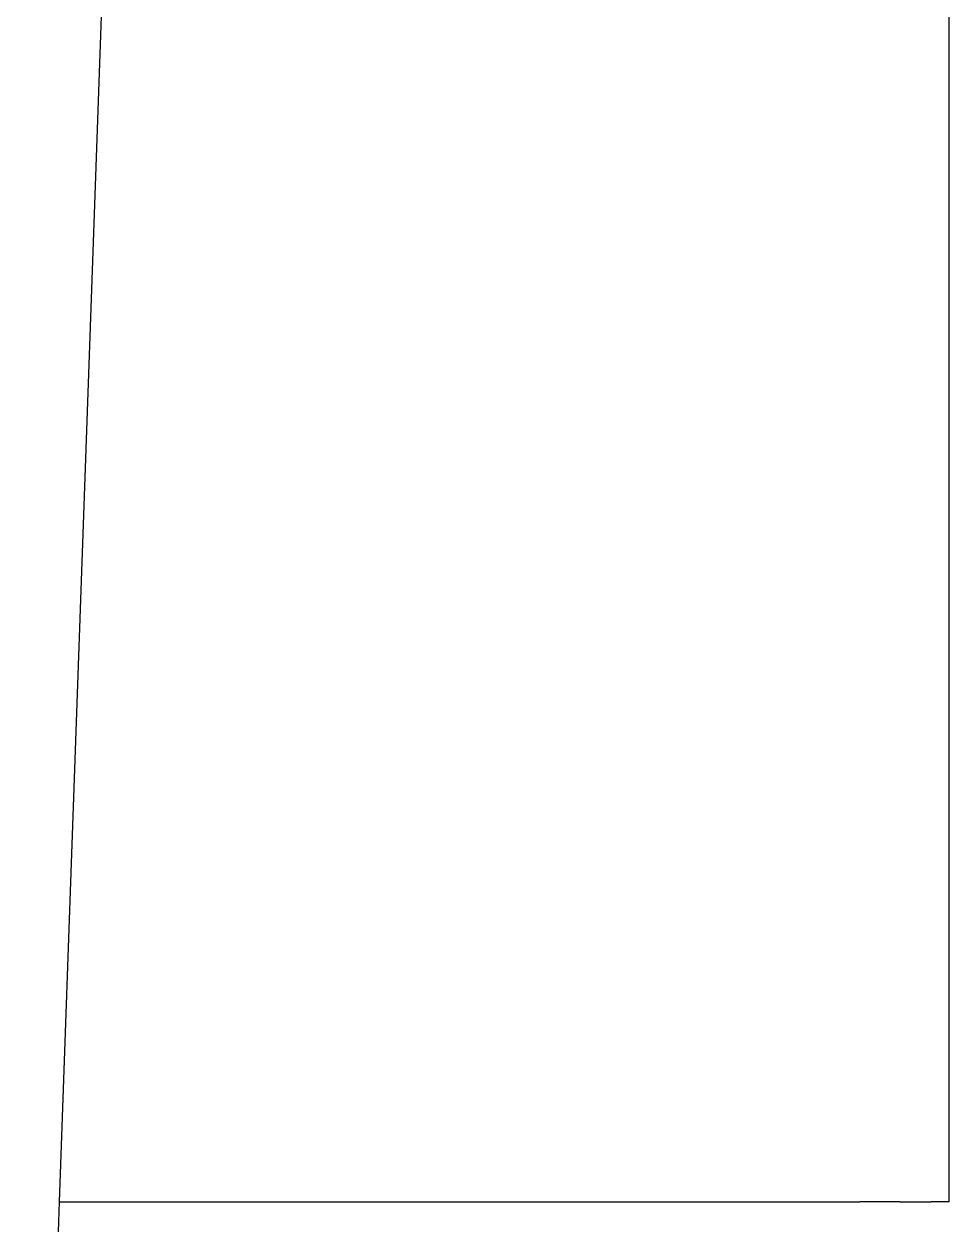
# Model space of a CAD drawing. Header units: millimetres. Extents: x 243 to 2849, y 203 to 3454.
# Drawn here: x 1621 to 1706, y 1676 to 1786.4 of the extents above; entities that cross this region are included whole.
import ezdxf

# ---------------------------------------------------------------- set-up
doc = ezdxf.new("R2010")
doc.units = ezdxf.units.MM

msp = doc.modelspace()

# ---------------------------------------------------------------- linework, layer by layer
for p, q in [((1624.26, 1678.16), (1647.01, 2320.16)), ((1706, 1678.16), (1706, 2320.16)), ((1621, 1586.16), (1624.26, 1678.16)), ((1624.26, 1678.16), (1696, 1678.16)), ((1696, 1678.16), (1697.82, 1678.16)), ((1699.68, 1678.16), (1697.82, 1678.16)), ((1701.47, 1678.16), (1699.68, 1678.16)), ((1701.47, 1678.16), (1703.07, 1678.16)), ((1703.07, 1678.16), (1704.37, 1678.16)), ((1705.3, 1678.16), (1704.37, 1678.16)), ((1705.83, 1678.16), (1705.3, 1678.16)), ((1706, 1678.16), (1705.83, 1678.16))]:
    msp.add_line(p, q)

doc.saveas('drawing.dxf')
